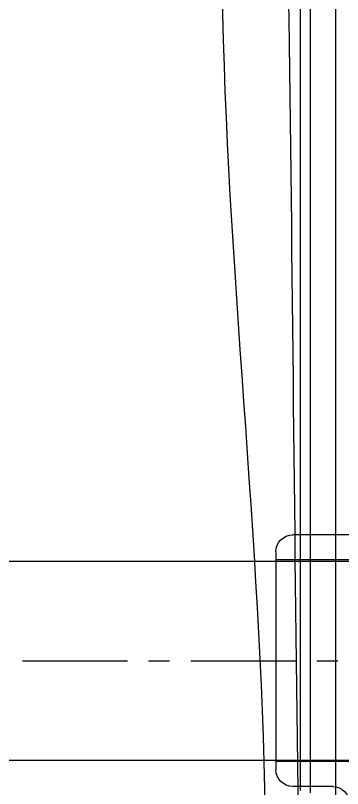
# Model space of a CAD drawing. Header units: inches. Extents: x -883 to 808, y -248 to 1051.
# Drawn here: x 274.54 to 278.43, y -125.59 to -116.37 of the extents above; entities that cross this region are included whole.
import ezdxf

# ---------------------------------------------------------------- set-up
doc = ezdxf.new("R2010")
doc.units = ezdxf.units.IN
doc.header["$MEASUREMENT"] = 0
doc.linetypes.add('CENTER', pattern=[2, 1.25, -0.25, 0.25, -0.25])
doc.layers.get('0').update_dxf_attribs({"linetype": 'CONTINUOUS'})
doc.layers.add('EQUIPMENT - COMPRESSORS', color=41, linetype='CONTINUOUS')
doc.layers.add('P-RV', color=193, linetype='CONTINUOUS')

# ---------------------------------------------------------------- blocks, each defined once
blk = doc.blocks.new('A$Ce5854fb8')
for p, q in [((49.4476, 51.1369), (49.4476, 62.8719)), ((49.0248, 52.2648), (49.0248, 61.7422)), ((49.1425, 61.7143), (49.1425, 52.2369))]:
    blk.add_line(p, q)
for points in [[(48.6077, 51.9871), (48.5579, 55.2687), (48.1469, 58.5448), (48.0971, 61.8264)], [(48.8815, 61.7748), (48.9313, 58.4933), (48.9501, 55.2429), (48.9999, 51.9614)]]:
    blk.add_open_spline(points, degree=3)
blk = doc.blocks.new('2 90 ELL')
for p, q in [((0.5574, 1.5), (2.175, 1.5)), ((0, 1.1875), (0.4514, 1.4696)), ((2.375, 1.3), (2.375, -1.3)), ((1.5, 1.203), (2.375, 1.203)), ((1.5, 1.203), (1.5, -1.203)), ((0, 0.9695), (1.5, 0.9695)), ((-0.9695, 0), (-0.9695, -1.5)), ((-1.1875, 0), (-1.1875, -0.6047)), ((-1.4414, -0.9414), (-1.2461, -0.7461)), ((0.9695, -0.9695), (1.5, -0.9695)), ((0.9695, -0.9695), (0.9695, -1.5)), ((-1.5, -1.0828), (-1.5, -2.175)), ((1.5, -1.203), (2.375, -1.203)), ((-1.203, -1.5), (1.203, -1.5)), ((-1.203, -1.5), (-1.203, -2.375)), ((1.203, -1.5), (1.203, -2.375)), ((1.7, -1.5), (2.175, -1.5)), ((1.5, -1.7), (1.5, -2.175)), ((-1.3, -2.375), (1.3, -2.375))]:
    blk.add_line(p, q)
for centre, radius, start, end in [((0.5574, 1.3), 0.2, 90, 122.00538), ((2.175, 1.3), 0.2, 0, 90), ((0, 0), 1.1875, 90, 180), ((0, 0), 1.1875, 90, 180), ((0, 0), 0.9695, 90, 180), ((-1.3875, -0.6047), 0.2, 315, 0), ((-1.3, -1.0828), 0.2, 135, 180), ((2.175, -1.3), 0.2, 270, 360), ((1.7, -1.7), 0.2, 90, 180), ((-1.3, -2.175), 0.2, 180, 270), ((1.3, -2.175), 0.2, 270, 0)]:
    blk.add_arc(centre, radius, start, end)

msp = doc.modelspace()

# ---------------------------------------------------------------- linework, layer by layer
at = {"layer": 'P-RV'}
for p, q in [((267.00742, -122.87682), (278.51492, -122.87682)), ((267.00742, -125.25182), (278.51492, -125.25182))]:
    msp.add_line(p, q, dxfattribs=at)
at = {"layer": 'P-RV', "color": 7, "linetype": 'CENTER'}
msp.add_line((248.62492, -124.06432), (280.01492, -124.06432), dxfattribs=at)

# ---------------------------------------------------------------- block references
at = {"layer": 'EQUIPMENT - COMPRESSORS'}
msp.add_blockref('A$Ce5854fb8', (228.90563, -177.87785), dxfattribs=at)
at = {"layer": 'P-RV', "xscale": -1}
msp.add_blockref('2 90 ELL', (280.01492, -124.06432), dxfattribs=at)

doc.saveas('drawing.dxf')
